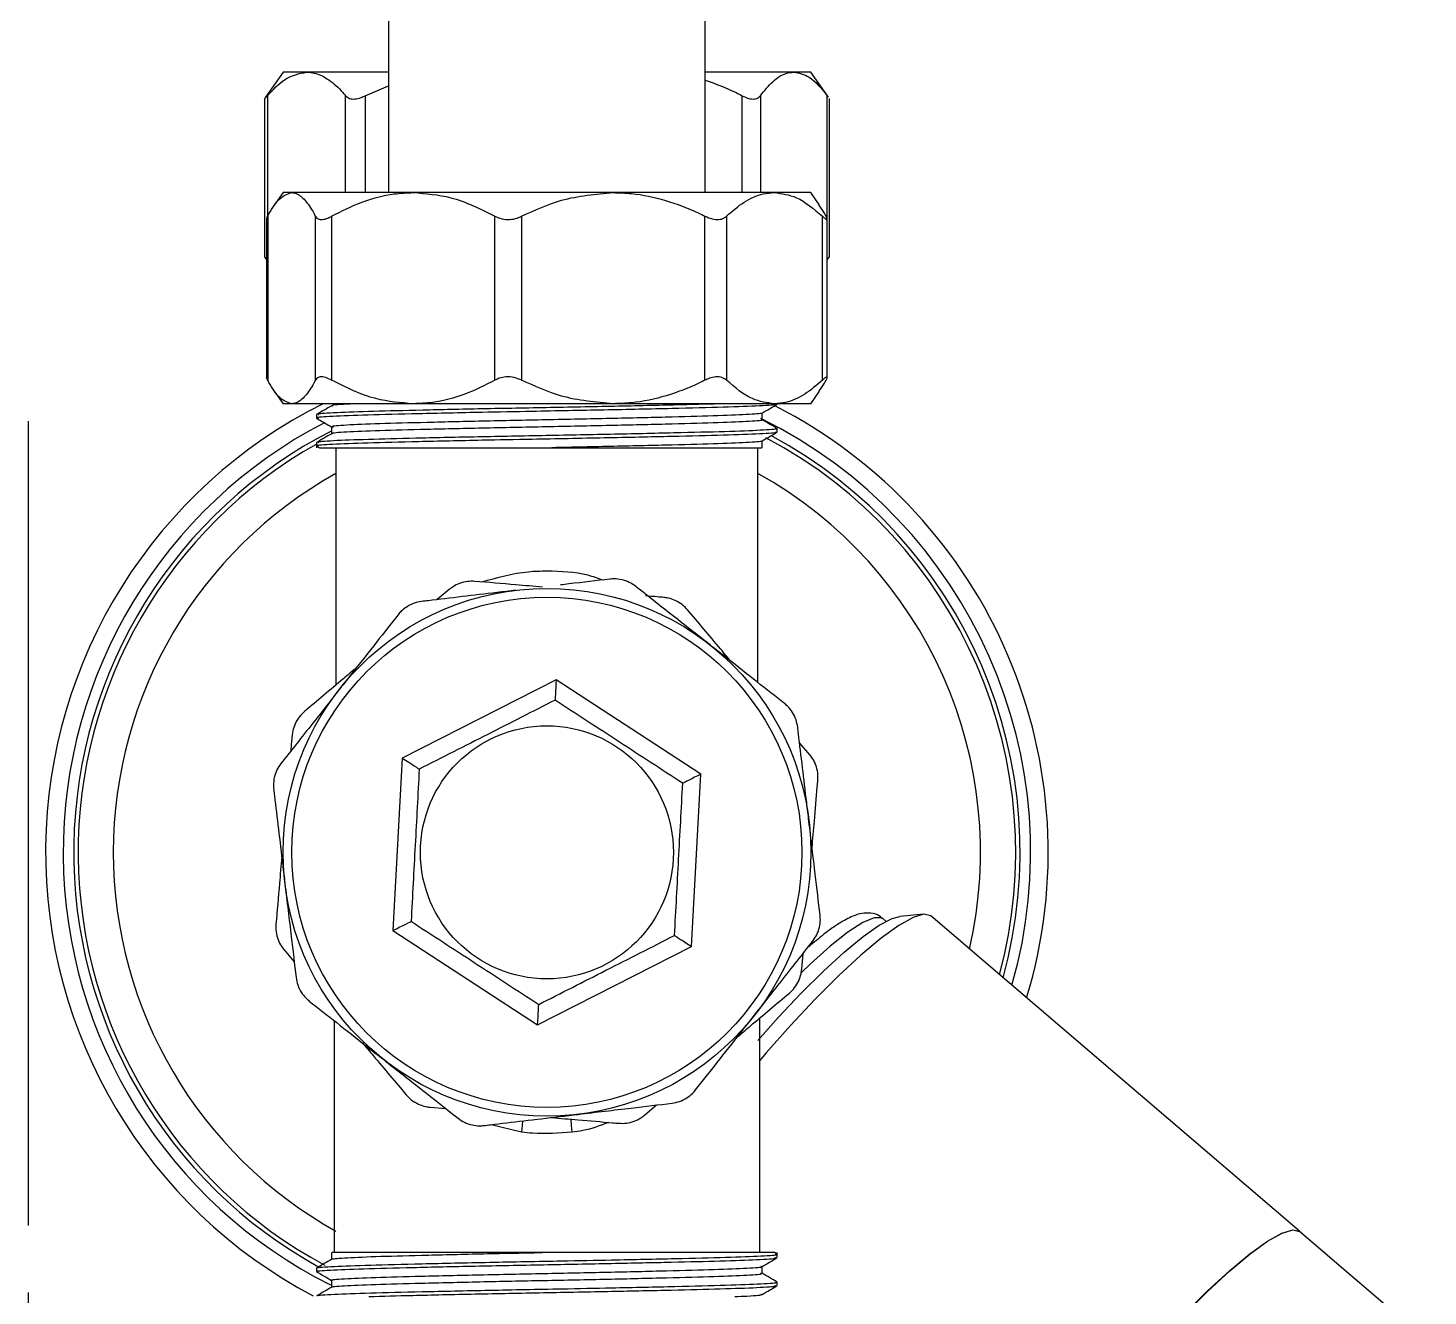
# Model space of a CAD drawing. Extents: x 75 to 2075, y 25 to 1460.
# Drawn here: x 940.4 to 1073, y 961 to 1081.2 of the extents above; entities that cross this region are included whole.
import ezdxf

# ---------------------------------------------------------------- set-up
doc = ezdxf.new("R2010")
doc.units = 0
doc.header["$LTSCALE"] = 5
doc.linetypes.add('SLD-KATı', pattern=[0])
doc.linetypes.add('SLD-MERKEZ', pattern=[19.05, 15.24, -1.27, 1.27, -1.27])
doc.layers.get('0').update_dxf_attribs({"linetype": 'CONTINUOUS'})

msp = doc.modelspace()

# ---------------------------------------------------------------- linework, layer by layer
at = {"color": 7, "linetype": 'SLD-KATı'}
for p, q in [((974.539, 1144.824), (974.539, 1065.563)), ((1004.539, 1065.563), (1004.539, 1144.824)), ((964.539, 1076.979), (962.873, 1074.599)), ((966.766, 1076.979), (964.539, 1076.979)), ((974.539, 1076.979), (966.766, 1076.979)), ((1012.935, 1076.979), (1004.539, 1076.979)), ((1014.539, 1076.979), (1012.935, 1076.979)), ((1016.205, 1074.599), (1014.539, 1076.979)), ((972.331, 1074.748), (974.539, 1075.693)), ((1016.098, 1074.748), (1016.203, 1074.598)), ((1016.276, 1074.495), (1016.291, 1074.457)), ((962.766, 1074.457), (962.766, 1059.519)), ((1016.311, 1059.519), (1016.311, 1074.457)), ((964.539, 1065.563), (963.707, 1064.374)), ((965.344, 1065.563), (964.539, 1065.563)), ((976.881, 1065.563), (965.344, 1065.563)), ((995.833, 1065.563), (976.881, 1065.563)), ((1011.097, 1065.563), (995.833, 1065.563)), ((1014.539, 1065.563), (1011.097, 1065.563)), ((1015.371, 1064.374), (1014.539, 1065.563)), ((962.977, 1063.074), (962.977, 1048.058)), ((963.084, 1063.331), (963.084, 1047.794)), ((967.603, 1047.794), (967.603, 1063.331)), ((969.142, 1063.331), (969.142, 1047.794)), ((984.62, 1047.794), (984.62, 1063.331)), ((987.147, 1063.331), (987.147, 1047.794)), ((1004.518, 1047.794), (1004.518, 1063.331)), ((1006.553, 1063.331), (1006.553, 1047.794)), ((1015.641, 1047.794), (1015.641, 1063.331)), ((1016.1, 1048.058), (1016.1, 1063.074)), ((962.855, 1059.384), (962.977, 1059.21)), ((1016.1, 1059.21), (1016.222, 1059.384)), ((963.707, 1046.751), (964.539, 1045.563)), ((1014.539, 1045.563), (1015.371, 1046.751)), ((965.344, 1045.563), (964.539, 1045.563)), ((976.881, 1045.563), (965.344, 1045.563)), ((995.833, 1045.563), (976.881, 1045.563)), ((1011.097, 1045.563), (995.833, 1045.563)), ((1014.539, 1045.563), (1011.097, 1045.563)), ((1011.372, 1045.521), (1011.372, 1045.563)), ((967.705, 1044.529), (967.705, 1044.198)), ((1009.94, 1044.033), (1009.94, 1044.687)), ((969.137, 1043.371), (969.137, 1042.717)), ((1011.372, 1042.876), (1011.372, 1043.206)), ((967.705, 1041.883), (967.705, 1041.396)), ((967.717, 1041.539), (967.982, 1041.386)), ((969.539, 1041.396), (969.539, 1018.902)), ((1009.539, 1019.135), (1009.539, 1041.396)), ((1009.94, 1041.387), (1009.94, 1042.042)), ((980.291, 1027.963), (979.151, 1027.003)), ((990.416, 1019.398), (975.831, 1011.99)), ((1004.123, 1010.471), (990.416, 1019.398)), ((1014.439, 1012.311), (1013.478, 1013.45)), ((975.831, 1011.99), (974.954, 995.655)), ((1003.246, 994.136), (1004.123, 1010.471)), ((1021.674, 996.521), (1021.361, 996.789)), ((1025.264, 997.202), (1022.986, 996.991)), ((1060.85, 967.155), (1025.906, 997.049)), ((974.954, 995.655), (988.661, 986.728)), ((964.638, 993.815), (965.599, 992.675)), ((988.661, 986.728), (1003.246, 994.136)), ((1013.685, 991.995), (1013.812, 993.48)), ((969.372, 987.121), (969.372, 965.146)), ((1009.705, 965.146), (1009.705, 987.364)), ((1010.319, 984.063), (1009.705, 983.34)), ((998.786, 978.163), (999.926, 979.123)), ((978.471, 978.916), (979.956, 978.79)), ((1073.024, 956.74), (1060.862, 967.144)), ((969.137, 965.155), (969.137, 964.501)), ((1011.36, 965.003), (1011.095, 965.156)), ((1011.372, 964.659), (1011.372, 965.146)), ((967.705, 963.667), (967.705, 963.336)), ((1009.94, 963.171), (1009.94, 963.825)), ((969.137, 962.509), (969.137, 961.855)), ((1011.372, 962.013), (1011.372, 962.344))]:
    msp.add_line(p, q, dxfattribs=at)
at = {"color": 8, "linetype": 'SLD-KATı'}
for p, q in [((963.063, 1074.748), (963.063, 1063.285)), ((970.469, 1065.563), (970.469, 1074.748)), ((972.331, 1074.748), (972.331, 1065.563)), ((1008.029, 1065.563), (1008.029, 1074.748)), ((1009.773, 1074.748), (1009.773, 1065.563)), ((1016.098, 1063.115), (1016.098, 1074.748)), ((987.141, 976.543), (984.256, 977.257))]:
    msp.add_line(p, q, dxfattribs=at)
at = {"color": 7, "linetype": 'SLD-MERKEZ'}
msp.add_line((940.372, 1043.901), (940.372, 444.835), dxfattribs=at)
at = {"color": 7, "linetype": 'SLD-KATı', "flags": 128}
for points in [[(990.416, 1019.398), (990.396, 1019.023), (990.376, 1018.662), (990.358, 1018.33), (990.343, 1018.039), (990.33, 1017.8), (990.32, 1017.622), (990.314, 1017.513), (990.313, 1017.476)], [(975.831, 1011.99), (976.145, 1011.785), (976.448, 1011.588), (976.727, 1011.406), (976.971, 1011.247), (977.172, 1011.116), (977.321, 1011.019), (977.413, 1010.96), (977.444, 1010.94)], [(1004.123, 1010.471), (1003.825, 1010.319), (1003.537, 1010.172), (1003.265, 1010.035), (1003.02, 1009.91), (1002.809, 1009.803), (1002.637, 1009.716), (1002.511, 1009.652), (1002.434, 1009.612), (1002.408, 1009.599)], [(974.954, 995.655), (975.288, 995.825), (975.61, 995.988), (975.907, 996.139), (976.167, 996.271), (976.38, 996.38), (976.539, 996.46), (976.637, 996.51), (976.67, 996.527)], [(1009.539, 985.24), (1011.453, 987.401), (1013.625, 989.712), (1015.735, 991.804), (1017.713, 993.611), (1019.496, 995.075), (1021.028, 996.147), (1022.259, 996.795), (1022.986, 996.991)], [(1025.906, 997.049), (1025.259, 997.202), (1024.237, 996.889), (1022.871, 996.119), (1021.202, 994.915), (1019.281, 993.314), (1017.166, 991.365), (1014.922, 989.127), (1012.616, 986.668), (1010.319, 984.063)], [(1001.634, 995.186), (1001.658, 995.17), (1001.731, 995.123), (1001.85, 995.045), (1002.011, 994.94), (1002.21, 994.811), (1002.44, 994.661), (1002.695, 994.495), (1002.966, 994.318), (1003.246, 994.136)], [(988.661, 986.728), (988.682, 987.103), (988.701, 987.463), (988.719, 987.796), (988.734, 988.087), (988.747, 988.326), (988.757, 988.504), (988.763, 988.613), (988.765, 988.65)], [(1045.263, 954.169), (1047.56, 956.774), (1049.866, 959.233), (1052.11, 961.471), (1054.225, 963.42), (1056.146, 965.021), (1057.815, 966.224), (1059.182, 966.995), (1060.203, 967.308), (1060.85, 967.155)], [(1045.276, 954.158), (1047.573, 956.764), (1049.878, 959.223), (1052.123, 961.461), (1054.238, 963.41), (1056.159, 965.01), (1057.828, 966.214), (1059.194, 966.984), (1060.216, 967.297), (1060.862, 967.144)]]:
    msp.add_lwpolyline(points, dxfattribs=at)
at = {"color": 8, "linetype": 'SLD-KATı', "flags": 128}
for points in [[(1021.361, 996.789), (1021.245, 996.863), (1020.539, 996.867), (1019.466, 996.406), (1018.067, 995.496), (1016.39, 994.17), (1014.497, 992.475), (1013.674, 991.688)], [(991.936, 976.543), (991.877, 977.185), (991.836, 977.779)], [(987.231, 977.615), (987.2, 977.185), (987.141, 976.543)]]:
    msp.add_lwpolyline(points, dxfattribs=at)
at = {"color": 7, "linetype": 'SLD-KATı'}
for radius in [25, 24.167, 11.988]:
    msp.add_circle((989.539, 1003.063), radius, dxfattribs=at)
for radius, start, end in [(47.5, 116.52535, 242.20027), (47.5, 343.1252, 62.95448), (44.417, 119.35723, 241.71053), (44.417, 344.88085, 62.15141)]:
    msp.add_arc((989.539, 1003.063), radius, start, end, dxfattribs=at)
at = {"color": 8, "linetype": 'SLD-KATı'}
for radius, start, end in [(45.833, 344.0418, 63.7385), (45.833, 117.36236, 243.43304), (44.833, 117.02258, 241.28745), (44.833, 344.62796, 61.76949), (41.083, 119.13148, 240.86852), (41.083, 347.11214, 60.86852)]:
    msp.add_arc((989.539, 1003.063), radius, start, end, dxfattribs=at)
at = {"color": 7, "linetype": 'SLD-KATı'}
for points, knots in [([(963.063, 1074.748), (963.592, 1075.317), (964.77, 1076.584), (966.057, 1076.839), (966.766, 1076.979)], [0, 0, 0, 0, 0.4489896, 1, 1, 1, 1]), ([(966.766, 1076.979), (967.011, 1076.961), (967.721, 1076.908), (968.893, 1076.319), (969.867, 1075.439), (970.384, 1074.845), (970.469, 1074.748)], [0, 0, 0, 0, 0.1911262, 0.5537041, 0.9267366, 1, 1, 1, 1]), ([(1004.539, 1076.228), (1005.528, 1075.867), (1006.715, 1075.435), (1007.842, 1074.846), (1008.029, 1074.748)], [0, 0, 0, 0, 0.8338535, 1, 1, 1, 1]), ([(1009.773, 1074.748), (1010.157, 1075.225), (1010.934, 1076.19), (1012.013, 1076.882), (1012.689, 1076.953), (1012.935, 1076.979)], [0, 0, 0, 0, 0.3824117, 0.7746532, 1, 1, 1, 1]), ([(1012.935, 1076.979), (1013.424, 1076.888), (1014.523, 1076.682), (1015.535, 1075.439), (1016.098, 1074.748)], [0, 0, 0, 0, 0.4446458, 1, 1, 1, 1]), ([(962.874, 1074.598), (962.847, 1074.561), (962.754, 1074.43), (962.754, 1074.406), (962.87, 1074.525), (963.008, 1074.684), (963.063, 1074.748)], [0, 0, 0, 0, 0.1378656, 0.4760226, 0.7911456, 1, 1, 1, 1]), ([(970.469, 1074.748), (970.579, 1074.65), (970.799, 1074.455), (971.327, 1074.401), (971.864, 1074.526), (972.198, 1074.685), (972.331, 1074.748)], [0, 0, 0, 0, 0.2806954, 0.5628327, 0.8257432, 1, 1, 1, 1]), ([(1008.029, 1074.748), (1008.238, 1074.65), (1008.658, 1074.455), (1009.211, 1074.401), (1009.577, 1074.526), (1009.717, 1074.685), (1009.773, 1074.748)], [0, 0, 0, 0, 0.2806925, 0.5628345, 0.82575, 1, 1, 1, 1]), ([(963.084, 1063.331), (963.407, 1063.9), (964.126, 1065.167), (964.911, 1065.422), (965.344, 1065.563)], [0, 0, 0, 0, 0.4489897, 1, 1, 1, 1]), ([(965.344, 1065.563), (965.493, 1065.545), (965.927, 1065.492), (966.641, 1064.903), (967.236, 1064.022), (967.551, 1063.429), (967.603, 1063.331)], [0, 0, 0, 0, 0.1911277, 0.5537061, 0.9267364, 1, 1, 1, 1]), ([(969.142, 1063.331), (970.081, 1063.808), (971.984, 1064.774), (974.623, 1065.466), (976.277, 1065.537), (976.881, 1065.563)], [0, 0, 0, 0, 0.3824111, 0.7746522, 1, 1, 1, 1]), ([(976.881, 1065.563), (978.076, 1065.471), (980.765, 1065.266), (983.244, 1064.022), (984.62, 1063.331)], [0, 0, 0, 0, 0.444644, 1, 1, 1, 1]), ([(987.147, 1063.331), (988.388, 1063.9), (991.151, 1065.167), (994.169, 1065.422), (995.833, 1065.563)], [0, 0, 0, 0, 0.4489896, 1, 1, 1, 1]), ([(995.833, 1065.563), (996.407, 1065.545), (998.073, 1065.492), (1000.82, 1064.903), (1003.106, 1064.022), (1004.319, 1063.429), (1004.518, 1063.331)], [0, 0, 0, 0, 0.1911273, 0.5537049, 0.9267355, 1, 1, 1, 1]), ([(1006.553, 1063.331), (1007.105, 1063.808), (1008.222, 1064.774), (1009.772, 1065.466), (1010.743, 1065.537), (1011.097, 1065.563)], [0, 0, 0, 0, 0.38241042, 0.77465292, 1, 1, 1, 1]), ([(1011.097, 1065.563), (1011.799, 1065.471), (1013.378, 1065.266), (1014.833, 1064.022), (1015.641, 1063.331)], [0, 0, 0, 0, 0.4446442, 1, 1, 1, 1]), ([(1015.993, 1063.331), (1015.941, 1063.43), (1015.734, 1063.825), (1015.516, 1064.118), (1015.352, 1064.339)], [0, 0, 0, 0, 0.2493349, 1, 1, 1, 1]), ([(962.995, 1063.074), (962.992, 1063.095), (962.987, 1063.139), (963.051, 1063.265), (963.084, 1063.331)], [0, 0, 0, 0, 0.4697507, 1, 1, 1, 1]), ([(967.603, 1063.331), (967.676, 1063.234), (967.821, 1063.038), (968.248, 1062.985), (968.714, 1063.109), (969.02, 1063.268), (969.142, 1063.331)], [0, 0, 0, 0, 0.2806944, 0.5628314, 0.8257481, 1, 1, 1, 1]), ([(984.62, 1063.331), (984.83, 1063.234), (985.252, 1063.038), (986.002, 1062.985), (986.652, 1063.109), (987.006, 1063.268), (987.147, 1063.331)], [0, 0, 0, 0, 0.2806926, 0.5628323, 0.8257493, 1, 1, 1, 1]), ([(1004.518, 1063.331), (1004.743, 1063.234), (1005.193, 1063.038), (1005.829, 1062.985), (1006.281, 1063.109), (1006.476, 1063.268), (1006.553, 1063.331)], [0, 0, 0, 0, 0.2806942, 0.5628316, 0.8257478, 1, 1, 1, 1]), ([(1015.641, 1063.331), (1015.749, 1063.234), (1015.965, 1063.038), (1016.112, 1062.985), (1016.102, 1063.109), (1016.024, 1063.268), (1015.993, 1063.331)], [0, 0, 0, 0, 0.2806938, 0.5628322, 0.825748, 1, 1, 1, 1]), ([(963.063, 1059.211), (962.978, 1059.309), (962.807, 1059.506), (962.745, 1059.551), (962.789, 1059.476), (962.855, 1059.385), (962.856, 1059.384)], [0, 0, 0, 0, 0.3383849, 0.6784989, 0.9954493, 1, 1, 1, 1]), ([(1016.305, 1059.519), (1016.307, 1059.521), (1016.333, 1059.544), (1016.288, 1059.475), (1016.223, 1059.385), (1016.222, 1059.384)], [0, 0, 0, 0, 0.0799941, 0.9869778, 1, 1, 1, 1]), ([(963.084, 1047.794), (963.026, 1047.906), (962.959, 1048.037), (962.985, 1048.055), (962.989, 1048.058)], [0, 0, 0, 0, 0.853495, 1, 1, 1, 1]), ([(969.142, 1047.794), (968.945, 1047.892), (968.551, 1048.088), (968.057, 1048.141), (967.749, 1048.017), (967.645, 1047.858), (967.603, 1047.794)], [0, 0, 0, 0, 0.2806957, 0.562829, 0.8257476, 1, 1, 1, 1]), ([(987.147, 1047.794), (986.915, 1047.892), (986.451, 1048.088), (985.688, 1048.141), (985.066, 1048.017), (984.747, 1047.858), (984.62, 1047.794)], [0, 0, 0, 0, 0.280691, 0.5628329, 0.8257496, 1, 1, 1, 1]), ([(1006.553, 1047.794), (1006.422, 1047.892), (1006.159, 1048.088), (1005.576, 1048.141), (1005.003, 1048.017), (1004.656, 1047.858), (1004.518, 1047.794)], [0, 0, 0, 0, 0.28069415, 0.56283263, 0.82575025, 1, 1, 1, 1]), ([(1015.993, 1047.794), (1016.039, 1047.892), (1016.131, 1048.088), (1016.069, 1048.141), (1015.882, 1048.017), (1015.71, 1047.858), (1015.641, 1047.794)], [0, 0, 0, 0, 0.28069401, 0.56283257, 0.82574792, 1, 1, 1, 1]), ([(965.344, 1045.563), (964.911, 1045.703), (964.126, 1045.958), (963.407, 1047.225), (963.084, 1047.794)], [0, 0, 0, 0, 0.5510103, 1, 1, 1, 1]), ([(967.603, 1047.794), (967.551, 1047.697), (967.243, 1047.116), (966.649, 1046.232), (965.934, 1045.635), (965.493, 1045.581), (965.344, 1045.563)], [0, 0, 0, 0, 0.0732644, 0.4365425, 0.80887, 1, 1, 1, 1]), ([(976.881, 1045.563), (975.685, 1045.654), (972.996, 1045.86), (970.518, 1047.104), (969.142, 1047.794)], [0, 0, 0, 0, 0.4446445, 1, 1, 1, 1]), ([(984.62, 1047.794), (983.681, 1047.318), (981.778, 1046.352), (979.139, 1045.66), (977.484, 1045.589), (976.881, 1045.563)], [0, 0, 0, 0, 0.3824107, 0.7746524, 1, 1, 1, 1]), ([(995.833, 1045.563), (994.169, 1045.703), (991.151, 1045.958), (988.388, 1047.225), (987.147, 1047.794)], [0, 0, 0, 0, 0.5510104, 1, 1, 1, 1]), ([(1004.518, 1047.794), (1004.319, 1047.697), (1003.133, 1047.116), (1000.849, 1046.232), (998.102, 1045.635), (996.407, 1045.581), (995.833, 1045.563)], [0, 0, 0, 0, 0.0732652, 0.4365435, 0.8088705, 1, 1, 1, 1]), ([(1011.097, 1045.563), (1010.395, 1045.654), (1008.817, 1045.86), (1007.362, 1047.104), (1006.553, 1047.794)], [0, 0, 0, 0, 0.4446438, 1, 1, 1, 1]), ([(1015.641, 1047.794), (1015.09, 1047.318), (1013.973, 1046.352), (1012.423, 1045.66), (1011.452, 1045.589), (1011.097, 1045.563)], [0, 0, 0, 0, 0.38241003, 0.77465242, 1, 1, 1, 1]), ([(1015.352, 1046.791), (1015.516, 1047.01), (1015.734, 1047.3), (1015.941, 1047.696), (1015.993, 1047.794)], [0, 0, 0, 0, 0.7505587, 1, 1, 1, 1]), ([(969.15, 1045.37), (968.911, 1045.232), (968.433, 1044.956), (967.955, 1044.68), (967.717, 1044.542)], [0, 0, 0, 0, 0.4999943, 1, 1, 1, 1]), ([(1011.163, 1045.521), (1011.222, 1045.509), (1011.47, 1045.454), (1009.894, 1045.354), (1006.532, 1045.224), (1001.406, 1045.101), (995.097, 1044.963), (988.798, 1044.847), (982.754, 1044.73), (977.264, 1044.609), (972.303, 1044.489), (969.05, 1044.358), (967.564, 1044.26), (967.836, 1044.208), (967.891, 1044.198)], [0, 0, 0, 0, 0.0299301, 0.1264398, 0.2228822, 0.3177856, 0.4200928, 0.5204078, 0.5906612, 0.6876435, 0.7824741, 0.8790372, 0.9754201, 1, 1, 1, 1]), ([(1006.404, 1045.563), (1005.086, 1045.527), (1002.266, 1045.45), (996.429, 1045.322), (989.888, 1045.196), (983.412, 1045.075), (977.635, 1044.947), (972.835, 1044.833), (969.422, 1044.709), (967.691, 1044.604), (967.884, 1044.546), (967.94, 1044.529)], [0, 0, 0, 0, 0.1085989, 0.2324066, 0.3548054, 0.4767675, 0.5930123, 0.7067375, 0.8256457, 0.9492154, 1, 1, 1, 1]), ([(971.732, 1045.563), (971.335, 1045.547), (969.849, 1045.489), (969.034, 1045.423), (969.235, 1045.375), (969.26, 1045.37)], [0, 0, 0, 0, 0.24239452, 0.90707181, 1, 1, 1, 1]), ([(1009.928, 1044.68), (1010.166, 1044.818), (1010.644, 1045.094), (1011.122, 1045.37), (1011.36, 1045.508)], [0, 0, 0, 0, 0.5000009, 1, 1, 1, 1]), ([(967.717, 1044.185), (967.956, 1044.047), (968.429, 1043.774), (968.903, 1043.5), (969.137, 1043.365)], [0, 0, 0, 0, 0.5043337, 1, 1, 1, 1]), ([(1009.82, 1044.033), (1009.858, 1044.027), (1010.143, 1043.979), (1008.894, 1043.887), (1006.046, 1043.755), (1001.535, 1043.636), (996, 1043.503), (989.859, 1043.377), (983.687, 1043.254), (978.072, 1043.12), (973.428, 1043), (970.414, 1042.87), (969.029, 1042.777), (969.235, 1042.73), (969.26, 1042.724)], [0, 0, 0, 0, 0.01506198, 0.1122595, 0.21009575, 0.30591616, 0.40389834, 0.50076537, 0.59728673, 0.69536005, 0.79125711, 0.8889063, 0.9863732, 1, 1, 1, 1]), ([(1009.906, 1044.68), (1009.91, 1044.679), (1010.018, 1044.636), (1008.92, 1044.548), (1006.039, 1044.417), (1001.537, 1044.297), (996, 1044.164), (989.859, 1044.039), (983.687, 1043.915), (978.07, 1043.782), (973.434, 1043.662), (970.394, 1043.531), (969.005, 1043.433), (969.259, 1043.382), (969.311, 1043.371)], [0, 0, 0, 0, 0.0038539, 0.101052, 0.198889, 0.29471, 0.3926929, 0.4895606, 0.5860826, 0.6841566, 0.7800543, 0.8777041, 0.9751717, 1, 1, 1, 1]), ([(1011.361, 1043.219), (1011.122, 1043.357), (1010.648, 1043.63), (1010.175, 1043.904), (1009.94, 1044.04)], [0, 0, 0, 0, 0.5043086, 1, 1, 1, 1]), ([(969.15, 1042.724), (968.911, 1042.586), (968.433, 1042.31), (967.955, 1042.034), (967.717, 1041.896)], [0, 0, 0, 0, 0.4999793, 1, 1, 1, 1]), ([(1011.163, 1042.876), (1011.222, 1042.863), (1011.47, 1042.809), (1009.894, 1042.708), (1006.532, 1042.578), (1001.406, 1042.456), (995.097, 1042.317), (988.798, 1042.201), (982.754, 1042.084), (977.264, 1041.963), (972.303, 1041.843), (969.05, 1041.712), (967.564, 1041.615), (967.836, 1041.562), (967.891, 1041.552)], [0, 0, 0, 0, 0.0299301, 0.1264398, 0.2228822, 0.3177856, 0.4200928, 0.5204078, 0.5906612, 0.6876435, 0.7824741, 0.8790371, 0.9754201, 1, 1, 1, 1]), ([(1011.17, 1043.22), (1011.246, 1043.209), (1011.606, 1043.157), (1010.272, 1043.06), (1007.199, 1042.928), (1002.378, 1042.809), (996.454, 1042.676), (989.881, 1042.55), (983.414, 1042.429), (977.634, 1042.302), (972.835, 1042.187), (969.422, 1042.063), (967.691, 1041.958), (967.884, 1041.9), (967.94, 1041.883)], [0, 0, 0, 0, 0.0251349, 0.1202399, 0.2159698, 0.3097275, 0.4056003, 0.500382, 0.5948255, 0.6848417, 0.7729069, 0.8649856, 0.960674, 1, 1, 1, 1]), ([(1009.928, 1042.035), (1010.166, 1042.172), (1010.644, 1042.448), (1011.122, 1042.724), (1011.36, 1042.862)], [0, 0, 0, 0, 0.4999859, 1, 1, 1, 1]), ([(967.988, 1041.396), (968.027, 1041.396), (968.11, 1041.396), (968.995, 1041.396), (970.434, 1041.396), (972.436, 1041.396), (974.877, 1041.396), (977.757, 1041.396), (980.914, 1041.396), (984.302, 1041.396), (987.351, 1041.396), (989.266, 1041.396), (990.002, 1041.396)], [0, 0, 0, 0, 0.09734, 0.2026295, 0.3110852, 0.414579, 0.5210751, 0.6244488, 0.7309898, 0.8317014, 0.935334, 1, 1, 1, 1]), ([(1009.906, 1042.034), (1009.91, 1042.033), (1010.018, 1041.99), (1008.92, 1041.902), (1006.039, 1041.771), (1001.536, 1041.651), (996.048, 1041.52), (991.992, 1041.437), (990.002, 1041.396)], [0, 0, 0, 0, 0.0079114, 0.2074455, 0.4082908, 0.6049979, 0.8061427, 1, 1, 1, 1]), ([(990.002, 1041.396), (990.443, 1041.396), (992.661, 1041.396), (995.993, 1041.396), (999.698, 1041.396), (1002.546, 1041.396), (1005.016, 1041.396), (1007.06, 1041.396), (1008.581, 1041.396), (1009.714, 1041.396), (1009.828, 1041.396), (1009.892, 1041.396)], [0, 0, 0, 0, 0.0419724, 0.2112286, 0.3202214, 0.4292145, 0.5382076, 0.6472005, 0.7561934, 0.8651864, 1, 1, 1, 1]), ([(982.722, 1028.735), (982.486, 1028.742), (982.013, 1028.755), (981.272, 1028.564), (980.69, 1028.275), (980.404, 1028.052), (980.291, 1027.963)], [0, 0, 0, 0, 0.2806969, 0.562831, 0.8257534, 1, 1, 1, 1]), ([(989.119, 1028.189), (988.273, 1028.262), (986.038, 1028.452), (983.993, 1028.627), (982.722, 1028.735)], [0, 0, 0, 0, 0.378741, 1, 1, 1, 1]), ([(995.494, 1028.949), (994.237, 1028.799), (992.733, 1028.62), (991.088, 1028.424), (990.818, 1028.392)], [0, 0, 0, 0, 0.8361693, 1, 1, 1, 1]), ([(997.95, 1028.258), (997.757, 1028.393), (997.368, 1028.664), (996.645, 1028.912), (995.999, 1028.99), (995.638, 1028.96), (995.494, 1028.949)], [0, 0, 0, 0, 0.2806935, 0.5628299, 0.8257501, 1, 1, 1, 1]), ([(1005.002, 1022.707), (1003.913, 1023.564), (1001.463, 1025.493), (999.205, 1027.27), (997.95, 1028.258)], [0, 0, 0, 0, 0.4446455, 1, 1, 1, 1]), ([(977.671, 1026.826), (977.439, 1026.785), (976.972, 1026.702), (976.285, 1026.366), (975.774, 1025.964), (975.539, 1025.688), (975.446, 1025.578)], [0, 0, 0, 0, 0.280696, 0.5628256, 0.8257484, 1, 1, 1, 1]), ([(986.583, 1027.887), (985.993, 1027.817), (984.284, 1027.614), (981.465, 1027.278), (979.12, 1026.999), (977.875, 1026.851), (977.671, 1026.826)], [0, 0, 0, 0, 0.191127, 0.5537051, 0.9267364, 1, 1, 1, 1]), ([(1000.606, 1027.209), (1000.402, 1027.227), (999.847, 1027.274), (999.262, 1027.324), (998.892, 1027.355)], [0, 0, 0, 0, 0.3672801, 1, 1, 1, 1]), ([(1002.872, 1026.036), (1002.71, 1026.207), (1002.384, 1026.551), (1001.725, 1026.941), (1001.109, 1027.147), (1000.75, 1027.192), (1000.606, 1027.209)], [0, 0, 0, 0, 0.28068964, 0.56283369, 0.82574754, 1, 1, 1, 1]), ([(975.446, 1025.578), (974.772, 1024.722), (973.408, 1022.989), (971.514, 1020.584), (970.328, 1019.076), (969.895, 1018.526)], [0, 0, 0, 0, 0.3824094, 0.7746504, 1, 1, 1, 1]), ([(1007.009, 1021.127), (1006.673, 1021.526), (1005.227, 1023.242), (1003.894, 1024.823), (1002.872, 1026.036)], [0, 0, 0, 0, 0.2326422, 1, 1, 1, 1]), ([(1012.054, 1017.155), (1011.198, 1017.829), (1009.464, 1019.194), (1007.06, 1021.087), (1005.552, 1022.274), (1005.002, 1022.707)], [0, 0, 0, 0, 0.3824121, 0.7746534, 1, 1, 1, 1]), ([(971.475, 1020.533), (971.076, 1020.197), (969.36, 1018.751), (967.779, 1017.419), (966.565, 1016.396)], [0, 0, 0, 0, 0.232641, 1, 1, 1, 1]), ([(969.895, 1018.526), (969.037, 1017.437), (967.109, 1014.987), (965.331, 1012.729), (964.344, 1011.475)], [0, 0, 0, 0, 0.4446437, 1, 1, 1, 1]), ([(990.313, 1017.476), (988.188, 1016.397), (983.899, 1014.218), (979.609, 1012.039), (977.444, 1010.94)], [0, 0, 0, 0, 0.4952156, 1, 1, 1, 1]), ([(1002.408, 1009.599), (1000.411, 1010.899), (996.38, 1013.525), (992.348, 1016.15), (990.313, 1017.476)], [0, 0, 0, 0, 0.4952163, 1, 1, 1, 1]), ([(966.565, 1016.396), (966.394, 1016.234), (966.05, 1015.908), (965.661, 1015.25), (965.454, 1014.634), (965.41, 1014.274), (965.392, 1014.131)], [0, 0, 0, 0, 0.28068823, 0.5628225, 0.82574239, 1, 1, 1, 1]), ([(1013.302, 1014.93), (1013.261, 1015.163), (1013.178, 1015.629), (1012.841, 1016.316), (1012.44, 1016.827), (1012.164, 1017.062), (1012.054, 1017.155)], [0, 0, 0, 0, 0.2806919, 0.5628347, 0.8257503, 1, 1, 1, 1]), ([(1014.363, 1006.019), (1014.293, 1006.608), (1014.09, 1008.317), (1013.754, 1011.136), (1013.475, 1013.482), (1013.326, 1014.726), (1013.302, 1014.93)], [0, 0, 0, 0, 0.1911265, 0.5537042, 0.9267363, 1, 1, 1, 1]), ([(965.392, 1014.131), (965.375, 1013.927), (965.334, 1013.445), (965.29, 1012.938), (965.266, 1012.646)], [0, 0, 0, 0, 0.4232275, 1, 1, 1, 1]), ([(1015.211, 1009.879), (1015.218, 1010.115), (1015.231, 1010.589), (1015.04, 1011.33), (1014.751, 1011.911), (1014.528, 1012.197), (1014.439, 1012.311)], [0, 0, 0, 0, 0.2806966, 0.5628349, 0.8257408, 1, 1, 1, 1]), ([(964.344, 1011.475), (964.209, 1011.281), (963.938, 1010.892), (963.69, 1010.169), (963.612, 1009.524), (963.641, 1009.163), (963.653, 1009.019)], [0, 0, 0, 0, 0.28070204, 0.56283544, 0.82574883, 1, 1, 1, 1]), ([(1001.634, 995.186), (1001.763, 997.588), (1002.021, 1002.393), (1002.279, 1007.197), (1002.408, 1009.599)], [0, 0, 0, 0, 0.4999983, 1, 1, 1, 1]), ([(1014.665, 1003.482), (1014.738, 1004.333), (1014.908, 1006.325), (1015.087, 1008.425), (1015.194, 1009.674), (1015.211, 1009.879)], [0, 0, 0, 0, 0.38367, 0.8988254, 1, 1, 1, 1]), ([(963.653, 1009.019), (963.677, 1008.814), (963.822, 1007.597), (964.101, 1005.254), (964.437, 1002.436), (964.644, 1000.697), (964.714, 1000.107)], [0, 0, 0, 0, 0.073269, 0.4365429, 0.8088717, 1, 1, 1, 1]), ([(1015.424, 997.107), (1015.273, 998.38), (1014.935, 1001.215), (1014.566, 1004.312), (1014.363, 1006.019)], [0, 0, 0, 0, 0.44899061, 1, 1, 1, 1]), ([(964.412, 1002.643), (964.34, 1001.797), (964.149, 999.562), (963.974, 997.517), (963.866, 996.246)], [0, 0, 0, 0, 0.3787388, 1, 1, 1, 1]), ([(964.714, 1000.107), (964.917, 998.4), (965.286, 995.303), (965.623, 992.468), (965.775, 991.195)], [0, 0, 0, 0, 0.55100658, 1, 1, 1, 1]), ([(963.866, 996.246), (963.86, 996.01), (963.847, 995.537), (964.037, 994.796), (964.326, 994.214), (964.549, 993.929), (964.638, 993.815)], [0, 0, 0, 0, 0.28066592, 0.56282599, 0.82573578, 1, 1, 1, 1]), ([(976.67, 996.527), (978.666, 995.226), (982.697, 992.601), (986.729, 989.975), (988.765, 988.65)], [0, 0, 0, 0, 0.4952165, 1, 1, 1, 1]), ([(1021.339, 996.742), (1021.275, 996.817), (1020.988, 997.152), (1020.191, 997.334), (1019.327, 997.293), (1018.387, 996.986), (1017.259, 996.372), (1015.886, 995.414), (1014.837, 994.519), (1014.344, 994.099)], [0, 0, 0, 0, 0.0334293, 0.1500931, 0.2640727, 0.4038718, 0.6084169, 0.8158137, 1, 1, 1, 1]), ([(1014.734, 994.651), (1014.869, 994.845), (1015.14, 995.233), (1015.388, 995.957), (1015.466, 996.602), (1015.436, 996.963), (1015.424, 997.107)], [0, 0, 0, 0, 0.2806866, 0.5628538, 0.8257665, 1, 1, 1, 1]), ([(988.765, 988.65), (990.889, 989.729), (995.178, 991.907), (999.468, 994.086), (1001.634, 995.186)], [0, 0, 0, 0, 0.4952156, 1, 1, 1, 1]), ([(1009.182, 987.599), (1010.04, 988.689), (1011.969, 991.139), (1013.746, 993.397), (1014.734, 994.651)], [0, 0, 0, 0, 0.4446456, 1, 1, 1, 1]), ([(965.775, 991.195), (965.816, 990.963), (965.899, 990.497), (966.236, 989.809), (966.637, 989.298), (966.913, 989.064), (967.023, 988.97)], [0, 0, 0, 0, 0.280694, 0.5628213, 0.8257351, 1, 1, 1, 1]), ([(1012.512, 989.729), (1012.683, 989.892), (1013.027, 990.217), (1013.416, 990.876), (1013.623, 991.492), (1013.667, 991.852), (1013.685, 991.995)], [0, 0, 0, 0, 0.2807133, 0.5628507, 0.8257735, 1, 1, 1, 1]), ([(1007.602, 985.592), (1008.002, 985.928), (1009.718, 987.375), (1011.299, 988.707), (1012.512, 989.729)], [0, 0, 0, 0, 0.2326407, 1, 1, 1, 1]), ([(967.023, 988.97), (967.879, 988.297), (969.613, 986.932), (972.018, 985.039), (973.525, 983.852), (974.075, 983.419)], [0, 0, 0, 0, 0.3824061, 0.7746484, 1, 1, 1, 1]), ([(1003.631, 980.547), (1004.305, 981.403), (1005.67, 983.137), (1007.563, 985.542), (1008.749, 987.049), (1009.182, 987.599)], [0, 0, 0, 0, 0.3824171, 0.7746588, 1, 1, 1, 1]), ([(972.068, 984.999), (972.404, 984.6), (973.85, 982.884), (975.183, 981.303), (976.205, 980.09)], [0, 0, 0, 0, 0.2326477, 1, 1, 1, 1]), ([(974.075, 983.419), (975.164, 982.561), (977.614, 980.633), (979.873, 978.855), (981.127, 977.868)], [0, 0, 0, 0, 0.4446426, 1, 1, 1, 1]), ([(1001.406, 979.299), (1001.639, 979.341), (1002.105, 979.424), (1002.792, 979.76), (1003.303, 980.161), (1003.538, 980.437), (1003.631, 980.547)], [0, 0, 0, 0, 0.2806988, 0.5628471, 0.825765, 1, 1, 1, 1]), ([(976.205, 980.09), (976.368, 979.918), (976.693, 979.574), (977.352, 979.185), (977.968, 978.978), (978.327, 978.934), (978.471, 978.916)], [0, 0, 0, 0, 0.2807034, 0.5628327, 0.8257509, 1, 1, 1, 1]), ([(992.494, 978.238), (994.201, 978.441), (997.298, 978.81), (1000.133, 979.148), (1001.406, 979.299)], [0, 0, 0, 0, 0.5510089, 1, 1, 1, 1]), ([(981.127, 977.868), (981.32, 977.733), (981.709, 977.462), (982.433, 977.214), (983.078, 977.136), (983.439, 977.165), (983.583, 977.177)], [0, 0, 0, 0, 0.2806966, 0.5628351, 0.8257506, 1, 1, 1, 1]), ([(983.583, 977.177), (983.787, 977.201), (985.004, 977.346), (987.347, 977.625), (990.166, 977.961), (991.905, 978.168), (992.494, 978.238)], [0, 0, 0, 0, 0.0732654, 0.4365436, 0.8088707, 1, 1, 1, 1]), ([(989.958, 977.936), (990.809, 977.864), (992.801, 977.693), (994.901, 977.514), (996.15, 977.408), (996.355, 977.39)], [0, 0, 0, 0, 0.3836742, 0.8988241, 1, 1, 1, 1]), ([(996.355, 977.39), (996.591, 977.384), (997.064, 977.371), (997.805, 977.561), (998.387, 977.851), (998.673, 978.074), (998.786, 978.163)], [0, 0, 0, 0, 0.2806951, 0.5628366, 0.8257617, 1, 1, 1, 1]), ([(991.936, 976.543), (990.681, 976.452), (989.074, 976.335), (987.488, 976.506), (987.141, 976.543)], [0, 0, 0, 0, 0.7816565, 1, 1, 1, 1]), ([(967.907, 963.322), (967.832, 963.333), (967.471, 963.386), (968.805, 963.482), (971.878, 963.614), (976.699, 963.733), (982.623, 963.866), (989.196, 963.992), (995.663, 964.113), (1001.443, 964.24), (1006.242, 964.355), (1009.655, 964.479), (1011.386, 964.584), (1011.193, 964.642), (1011.137, 964.659)], [0, 0, 0, 0, 0.0251349, 0.1202399, 0.2159699, 0.3097276, 0.4056002, 0.500382, 0.5948256, 0.6848418, 0.772907, 0.8649856, 0.9606741, 1, 1, 1, 1]), ([(969.15, 964.508), (968.911, 964.37), (968.433, 964.094), (967.956, 963.818), (967.717, 963.68)], [0, 0, 0, 0, 0.4999934, 1, 1, 1, 1]), ([(967.876, 963.68), (967.841, 963.688), (967.636, 963.738), (969.201, 963.834), (972.541, 963.964), (977.672, 964.087), (983.98, 964.226), (990.279, 964.341), (996.324, 964.458), (1001.813, 964.579), (1006.774, 964.7), (1010.027, 964.83), (1011.513, 964.928), (1011.241, 964.98), (1011.186, 964.99)], [0, 0, 0, 0, 0.01987344, 0.11738373, 0.21482588, 0.31071308, 0.41408102, 0.515436, 0.58641769, 0.68440541, 0.78021909, 0.87778318, 0.97516525, 1, 1, 1, 1]), ([(969.171, 964.508), (969.167, 964.509), (969.059, 964.552), (970.157, 964.64), (973.038, 964.771), (977.541, 964.891), (983.029, 965.023), (987.085, 965.105), (989.075, 965.146)], [0, 0, 0, 0, 0.0079113, 0.2074454, 0.4082907, 0.6049981, 0.8061427, 1, 1, 1, 1]), ([(989.075, 965.146), (988.634, 965.146), (986.416, 965.146), (983.084, 965.146), (979.379, 965.146), (976.531, 965.146), (974.061, 965.146), (972.017, 965.146), (970.496, 965.146), (969.364, 965.146), (969.249, 965.146), (969.185, 965.146)], [0, 0, 0, 0, 0.0419724, 0.2112283, 0.3202215, 0.4292143, 0.5382076, 0.6472003, 0.7561932, 0.8651864, 1, 1, 1, 1]), ([(1011.089, 965.146), (1011.05, 965.146), (1010.968, 965.146), (1010.082, 965.146), (1008.644, 965.146), (1006.641, 965.146), (1004.201, 965.146), (1001.32, 965.146), (998.163, 965.146), (994.775, 965.146), (991.726, 965.146), (989.811, 965.146), (989.075, 965.146)], [0, 0, 0, 0, 0.0973398, 0.2026294, 0.311085, 0.414579, 0.5210748, 0.6244484, 0.7309894, 0.831701, 0.9353336, 1, 1, 1, 1]), ([(1009.928, 963.818), (1010.166, 963.956), (1010.644, 964.232), (1011.122, 964.508), (1011.361, 964.646)], [0, 0, 0, 0, 0.499975, 1, 1, 1, 1]), ([(967.717, 963.323), (967.955, 963.185), (968.429, 962.912), (968.903, 962.638), (969.137, 962.502)], [0, 0, 0, 0, 0.5043042, 1, 1, 1, 1]), ([(969.257, 962.509), (969.219, 962.515), (968.935, 962.563), (970.184, 962.655), (973.031, 962.787), (977.542, 962.906), (983.077, 963.039), (989.218, 963.165), (995.39, 963.289), (1001.006, 963.422), (1005.649, 963.542), (1008.663, 963.672), (1010.048, 963.765), (1009.842, 963.813), (1009.817, 963.818)], [0, 0, 0, 0, 0.015062, 0.1122595, 0.2100957, 0.3059163, 0.4038983, 0.5007655, 0.5972869, 0.69536, 0.791257, 0.8889062, 0.9863732, 1, 1, 1, 1]), ([(969.171, 961.862), (969.167, 961.864), (969.059, 961.906), (970.157, 961.994), (973.038, 962.126), (977.54, 962.245), (983.077, 962.378), (989.218, 962.504), (995.39, 962.627), (1001.007, 962.761), (1005.644, 962.881), (1008.683, 963.011), (1010.072, 963.109), (1009.818, 963.161), (1009.766, 963.171)], [0, 0, 0, 0, 0.0038538, 0.101052, 0.1988889, 0.2947101, 0.3926928, 0.4895607, 0.5860827, 0.6841565, 0.7800542, 0.8777041, 0.9751717, 1, 1, 1, 1]), ([(1011.36, 962.357), (1011.122, 962.495), (1010.648, 962.769), (1010.175, 963.042), (1009.94, 963.178)], [0, 0, 0, 0, 0.504326, 1, 1, 1, 1]), ([(969.15, 961.862), (968.911, 961.724), (968.433, 961.448), (967.956, 961.172), (967.717, 961.034)], [0, 0, 0, 0, 0.5000084, 1, 1, 1, 1]), ([(967.876, 961.034), (967.841, 961.042), (967.636, 961.092), (969.201, 961.189), (972.541, 961.318), (977.672, 961.441), (983.98, 961.58), (990.279, 961.695), (996.324, 961.812), (1001.813, 961.934), (1006.774, 962.054), (1010.027, 962.184), (1011.513, 962.282), (1011.241, 962.334), (1011.186, 962.344)], [0, 0, 0, 0, 0.01987341, 0.11738371, 0.21482586, 0.31071306, 0.41408101, 0.51543602, 0.58641768, 0.6844054, 0.78021908, 0.87778321, 0.97516525, 1, 1, 1, 1]), ([(972.673, 960.979), (973.991, 961.016), (976.811, 961.093), (982.648, 961.22), (989.189, 961.346), (995.665, 961.467), (1001.442, 961.595), (1006.242, 961.709), (1009.655, 961.833), (1011.386, 961.938), (1011.193, 961.996), (1011.137, 962.013)], [0, 0, 0, 0, 0.1085991, 0.2324065, 0.3548055, 0.4767676, 0.5930124, 0.7067377, 0.8256457, 0.9492154, 1, 1, 1, 1]), ([(1009.928, 961.173), (1010.166, 961.311), (1010.644, 961.586), (1011.122, 961.862), (1011.361, 962)], [0, 0, 0, 0, 0.5000051, 1, 1, 1, 1]), ([(1007.345, 960.979), (1007.742, 960.995), (1009.228, 961.054), (1010.043, 961.12), (1009.842, 961.167), (1009.817, 961.173)], [0, 0, 0, 0, 0.242394, 0.9070719, 1, 1, 1, 1])]:
    msp.add_open_spline(points, degree=3, knots=knots, dxfattribs=at)
at = {"color": 8, "linetype": 'SLD-KATı'}
for points, knots in [([(983.371, 1028.68), (984.819, 1029.096), (986.817, 1029.67), (988.951, 1029.717), (989.539, 1029.729)], [0, 0, 0, 0, 0.7248808, 1, 1, 1, 1]), ([(989.539, 1029.729), (990.871, 1029.7), (992.73, 1029.658), (994.342, 1029.041), (994.799, 1028.866)], [0, 0, 0, 0, 0.7163247, 1, 1, 1, 1]), ([(995.398, 977.472), (994.598, 977.165), (993.495, 976.742), (992.271, 976.586), (991.936, 976.543)], [0, 0, 0, 0, 0.7261011, 1, 1, 1, 1])]:
    msp.add_open_spline(points, degree=3, knots=knots, dxfattribs=at)
at = {"color": 7, "linetype": 'SLD-KATı'}
msp.add_open_spline([(977.444, 1010.94), (977.315, 1008.537), (977.057, 1003.733), (976.799, 998.929), (976.67, 996.527)], degree=3, dxfattribs=at)

doc.saveas('drawing.dxf')
